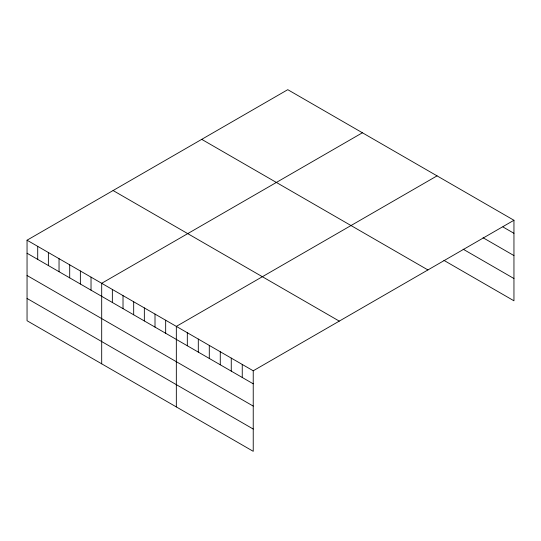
<?xml version="1.0" encoding="UTF-8"?>
<svg xmlns="http://www.w3.org/2000/svg" width="541" height="541" viewBox="0 0 541 541"><rect width="100%" height="100%" fill="white"/><g stroke="black" fill="none" stroke-linecap="round" stroke-linejoin="round"><path stroke-width="0.81" d="M513.95 220.268L253.235 370.788L253.235 451.322L27.05 320.732L27.05 240.204L287.765 89.678L513.95 220.268L513.95 300.796L443.911 260.363M362.402 132.775L101.694 283.295L101.694 363.829M437.047 175.866L176.332 326.392L176.332 406.92M502.961 226.956L513.95 233.299M483.052 237.736L513.95 255.575M463.137 249.191L513.95 278.527M201.725 139.355L427.917 269.939M113.083 190.527L339.275 321.117M27.05 240.204L253.235 370.788M27.05 253.235L253.235 383.819M27.05 275.504L253.235 406.095M27.05 298.456L253.235 429.047M242.253 364.445L242.253 377.476M231.264 358.101L231.264 371.133M220.275 351.758L220.275 364.79M209.293 345.415L209.293 358.446M198.304 339.072L198.304 352.103M187.321 332.729L187.321 345.76M165.668 320.231L165.668 333.263M155.01 314.078L155.01 327.109M144.346 307.917L144.346 320.948M133.681 301.763L133.681 314.794M123.017 295.609L123.017 308.64M112.352 289.449L112.352 302.48M91.03 277.141L91.03 290.172M80.366 270.98L80.366 284.011M69.701 264.826L69.701 277.858M59.037 258.672L59.037 271.704M48.379 252.512L48.379 265.543M37.714 246.358L37.714 259.389"/></g></svg>
